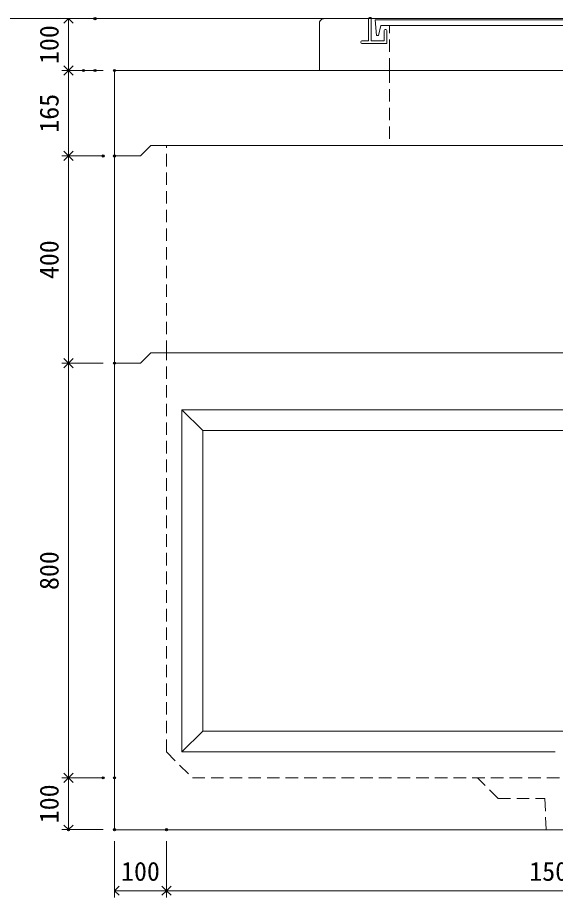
# Model space of a CAD drawing. Units: millimetres, scale not verified. Extents: x -6420 to 6420, y -2665 to 3035.
# Drawn here: x 2323 to 3361, y -1597 to 100 of the extents above; entities that cross this region are included whole.
import ezdxf
from ezdxf.enums import TextEntityAlignment as Align

# ---------------------------------------------------------------- set-up
doc = ezdxf.new("R2010")
doc.units = ezdxf.units.MM
doc.header["$LTSCALE"] = 20
doc.header["$PDMODE"] = 32
doc.header["$PDSIZE"] = 4
doc.linetypes.add('DASHED1', pattern=[1.8, 1.2, -0.6])
doc.layers.add('0-1_Defpoints', color=7, linetype='Continuous')
for name, color, linetype, lineweight in [('0-3_gaikei', 7, 'Continuous', 18), ('0-4_kakure', 7, 'DASHED1', 5), ('0-5_sunpou', 7, 'Continuous', 5), ('0-8_uchigawa', 6, 'Continuous', 18), ('0-A_futa', 3, 'Continuous', 18), ('0-B_GL', 4, 'Continuous', 18)]:
    doc.layers.add(name, color=color, linetype=linetype, lineweight=lineweight)
doc.styles.add('ＭＳ ゴシック', font='')
doc.styles.get('ＭＳ ゴシック').set_extended_font_data('MS Gothic')

# ---------------------------------------------------------------- blocks, each defined once
blk = doc.blocks.new('_Open90')
at = {"layer": '0-5_sunpou'}
blk.add_line((0, 0), (-1, 0), dxfattribs=at)
blk.add_lwpolyline([(-0.5, 0.5), (0, 0), (-0.5, -0.5)], dxfattribs=at)
blk = doc.blocks.new('D74')
at = {"layer": '0-1_Defpoints'}
for p in [(5033.38, 2590.17), (5004.21, 2425.17), (5071.24, 2425.17)]:
    blk.add_point(p, dxfattribs=at)
at = {"layer": '0-5_sunpou'}
for p, q in [((5011.38, 2590.17), (4991.21, 2590.17)), ((5004.21, 2572.17), (5004.21, 2443.17)), ((5049.24, 2425.17), (4991.21, 2425.17))]:
    blk.add_line(p, q, dxfattribs=at)
at = {"layer": '0-5_sunpou', "xscale": 18, "yscale": 18}
for p, rotation in [((5004.21, 2590.17), 90), ((5004.21, 2425.17), 270)]:
    blk.add_blockref('_Open90', p, dxfattribs=dict(at, rotation=rotation))
at = {"layer": '0-5_sunpou', "style": 'ＭＳ ゴシック'}
blk.add_text('165', height=36.66, rotation=90, dxfattribs=at).set_placement((4996.21, 2470.17), align=Align.BOTTOM_LEFT)
blk = doc.blocks.new('D75')
at = {"layer": '0-1_Defpoints'}
for p in [(5033.38, 2590.17), (5004.21, 2425.17), (5071.24, 2425.17)]:
    blk.add_point(p, dxfattribs=at)
at = {"layer": '0-5_sunpou'}
for p, q in [((5011.38, 2590.17), (4991.21, 2590.17)), ((5004.21, 2572.17), (5004.21, 2443.17)), ((5049.24, 2425.17), (4991.21, 2425.17))]:
    blk.add_line(p, q, dxfattribs=at)
at = {"layer": '0-5_sunpou', "xscale": 18, "yscale": 18}
for p, rotation in [((5004.21, 2590.17), 90), ((5004.21, 2425.17), 270)]:
    blk.add_blockref('_Open90', p, dxfattribs=dict(at, rotation=rotation))
at = {"layer": '0-5_sunpou', "style": 'ＭＳ ゴシック'}
blk.add_text('165', height=36.66, rotation=90, dxfattribs=at).set_placement((4996.21, 2470.17), align=Align.BOTTOM_LEFT)
blk = doc.blocks.new('D70')
at = {"layer": '0-1_Defpoints'}
for p in [(5093.24, 2425.17), (5004.21, 2025.17), (5093.24, 2025.17)]:
    blk.add_point(p, dxfattribs=at)
at = {"layer": '0-5_sunpou'}
for p, q in [((5071.24, 2425.17), (4991.21, 2425.17)), ((5004.21, 2407.17), (5004.21, 2043.17)), ((5071.24, 2025.17), (4991.21, 2025.17))]:
    blk.add_line(p, q, dxfattribs=at)
at = {"layer": '0-5_sunpou', "xscale": 18, "yscale": 18}
for p, rotation in [((5004.21, 2425.17), 90), ((5004.21, 2025.17), 270)]:
    blk.add_blockref('_Open90', p, dxfattribs=dict(at, rotation=rotation))
at = {"layer": '0-5_sunpou', "style": 'ＭＳ ゴシック'}
blk.add_text('400', height=36.66, rotation=90, dxfattribs=at).set_placement((4996.21, 2187.67), align=Align.BOTTOM_LEFT)
blk = doc.blocks.new('D60')
at = {"layer": '0-1_Defpoints'}
for p in [(5093.24, 2025.17), (5004.21, 1225.17), (5093.24, 1225.17)]:
    blk.add_point(p, dxfattribs=at)
at = {"layer": '0-5_sunpou'}
for p, q in [((5071.24, 2025.17), (4991.21, 2025.17)), ((5004.21, 2007.17), (5004.21, 1243.17)), ((5071.24, 1225.17), (4991.21, 1225.17))]:
    blk.add_line(p, q, dxfattribs=at)
at = {"layer": '0-5_sunpou', "xscale": 18, "yscale": 18}
for p, rotation in [((5004.21, 2025.17), 90), ((5004.21, 1225.17), 270)]:
    blk.add_blockref('_Open90', p, dxfattribs=dict(at, rotation=rotation))
at = {"layer": '0-5_sunpou', "style": 'ＭＳ ゴシック'}
blk.add_text('800', height=36.66, rotation=90, dxfattribs=at).set_placement((4996.21, 1587.67), align=Align.BOTTOM_LEFT)
blk = doc.blocks.new('D61')
at = {"layer": '0-1_Defpoints'}
for p in [(5071.24, 1225.17), (5004.21, 1125.17), (5093.24, 1125.17)]:
    blk.add_point(p, dxfattribs=at)
at = {"layer": '0-5_sunpou'}
for p, q in [((5049.24, 1225.17), (4991.21, 1225.17)), ((5004.21, 1207.17), (5004.21, 1143.17)), ((5071.24, 1125.17), (4991.21, 1125.17))]:
    blk.add_line(p, q, dxfattribs=at)
at = {"layer": '0-5_sunpou', "xscale": 18, "yscale": 18}
for p, rotation in [((5004.21, 1225.17), 90), ((5004.21, 1125.17), 270)]:
    blk.add_blockref('_Open90', p, dxfattribs=dict(at, rotation=rotation))
at = {"layer": '0-5_sunpou', "style": 'ＭＳ ゴシック'}
blk.add_text('100', height=36.66, rotation=90, dxfattribs=at).set_placement((4996.21, 1137.67), align=Align.BOTTOM_LEFT)
blk = doc.blocks.new('D62')
at = {"layer": '0-1_Defpoints'}
for p in [(5093.24, 1125.17), (5193.24, 1125.17), (5193.24, 1007.46)]:
    blk.add_point(p, dxfattribs=at)
at = {"layer": '0-5_sunpou'}
for p, q in [((5093.24, 1103.17), (5093.24, 994.46)), ((5193.24, 1103.17), (5193.24, 994.46)), ((5111.24, 1007.46), (5175.24, 1007.46))]:
    blk.add_line(p, q, dxfattribs=at)
at = {"layer": '0-5_sunpou', "xscale": 18, "yscale": 18, "rotation": 180}
blk.add_blockref('_Open90', (5093.24, 1007.46), dxfattribs=at)
at = {"layer": '0-5_sunpou', "xscale": 18, "yscale": 18}
blk.add_blockref('_Open90', (5193.24, 1007.46), dxfattribs=at)
at = {"layer": '0-5_sunpou', "style": 'ＭＳ ゴシック'}
blk.add_text('100', height=36.66, dxfattribs=at).set_placement((5105.74, 1015.46), align=Align.BOTTOM_LEFT)
blk = doc.blocks.new('D63')
at = {"layer": '0-1_Defpoints'}
for p in [(5193.24, 1125.17), (6693.24, 1125.17), (6693.24, 1007.46)]:
    blk.add_point(p, dxfattribs=at)
at = {"layer": '0-5_sunpou'}
for p, q in [((5193.24, 1103.17), (5193.24, 994.46)), ((6693.24, 1103.17), (6693.24, 994.46)), ((5211.24, 1007.46), (6675.24, 1007.46))]:
    blk.add_line(p, q, dxfattribs=at)
at = {"layer": '0-5_sunpou', "xscale": 18, "yscale": 18, "rotation": 180}
blk.add_blockref('_Open90', (5193.24, 1007.46), dxfattribs=at)
at = {"layer": '0-5_sunpou', "xscale": 18, "yscale": 18}
blk.add_blockref('_Open90', (6693.24, 1007.46), dxfattribs=at)
at = {"layer": '0-5_sunpou', "style": 'ＭＳ ゴシック'}
blk.add_text('1500', height=36.66, dxfattribs=at).set_placement((5893.24, 1015.46), align=Align.BOTTOM_LEFT)
blk = doc.blocks.new('D92')
at = {"layer": '0-1_Defpoints'}
for p in [(5055.38, 2690.17), (5004.21, 2590.17), (5055.38, 2590.17)]:
    blk.add_point(p, dxfattribs=at)
at = {"layer": '0-5_sunpou'}
for p, q in [((5033.38, 2690.17), (4991.21, 2690.17)), ((5004.21, 2672.17), (5004.21, 2608.17)), ((5033.38, 2590.17), (4991.21, 2590.17))]:
    blk.add_line(p, q, dxfattribs=at)
at = {"layer": '0-5_sunpou', "xscale": 18, "yscale": 18}
for p, rotation in [((5004.21, 2690.17), 90), ((5004.21, 2590.17), 270)]:
    blk.add_blockref('_Open90', p, dxfattribs=dict(at, rotation=rotation))
at = {"layer": '0-5_sunpou', "style": 'ＭＳ ゴシック'}
blk.add_text('100', height=36.66, rotation=90, dxfattribs=at).set_placement((4996.21, 2602.67), align=Align.BOTTOM_LEFT)
blk = doc.blocks.new('D93')
at = {"layer": '0-1_Defpoints'}
for p in [(5055.38, 2690.17), (5004.21, 2590.17), (5093.24, 2590.17)]:
    blk.add_point(p, dxfattribs=at)
at = {"layer": '0-5_sunpou'}
for p, q in [((5033.38, 2690.17), (4991.21, 2690.17)), ((5004.21, 2672.17), (5004.21, 2608.17)), ((5071.24, 2590.17), (4991.21, 2590.17))]:
    blk.add_line(p, q, dxfattribs=at)
at = {"layer": '0-5_sunpou', "xscale": 18, "yscale": 18}
for p, rotation in [((5004.21, 2690.17), 90), ((5004.21, 2590.17), 270)]:
    blk.add_blockref('_Open90', p, dxfattribs=dict(at, rotation=rotation))
at = {"layer": '0-5_sunpou', "style": 'ＭＳ ゴシック'}
blk.add_text('100', height=36.66, rotation=90, dxfattribs=at).set_placement((4996.21, 2602.67), align=Align.BOTTOM_LEFT)

msp = doc.modelspace()

# ---------------------------------------------------------------- linework, layer by layer
at = {"layer": '0-3_gaikei'}
for p, q in [((2905.49, -1.62), (2905.49, 88.38)), ((2915.49, 98.38), (3000.49, 98.38)), ((2510.49, -1.62), (2510.49, -566.62)), ((2510.49, -1.62), (4210.49, -1.62)), ((2510.49, -1.62), (4210.49, -1.62)), ((2510.49, -1.62), (4210.49, -1.62)), ((2510.49, -1.62), (4210.49, -1.62)), ((2510.49, -16.62), (2510.49, -1.62)), ((2580.49, -146.62), (2560.49, -166.62)), ((2580.49, -146.62), (2560.49, -166.62)), ((2580.49, -146.62), (2560.49, -166.62)), ((2580.49, -146.62), (2560.49, -166.62)), ((2580.49, -146.62), (2560.49, -166.62)), ((2580.49, -146.62), (2560.49, -166.62)), ((2580.49, -146.62), (2560.49, -166.62)), ((2580.49, -146.62), (2560.49, -166.62)), ((2580.49, -146.62), (2560.49, -166.62)), ((2580.49, -146.62), (2560.49, -166.62)), ((2580.49, -146.62), (2560.49, -166.62)), ((2580.49, -146.62), (2560.49, -166.62)), ((2580.49, -146.62), (2560.49, -166.62)), ((2580.49, -146.62), (2560.49, -166.62)), ((2580.49, -146.62), (4140.49, -146.62)), ((2580.49, -146.62), (4140.49, -146.62)), ((2580.49, -146.62), (4140.49, -146.62)), ((2580.49, -146.62), (4140.49, -146.62)), ((2580.49, -146.62), (4140.49, -146.62)), ((2580.49, -146.62), (4140.49, -146.62)), ((2580.49, -146.62), (4140.49, -146.62)), ((2580.49, -146.62), (4140.49, -146.62)), ((2580.49, -146.62), (4140.49, -146.62)), ((2580.49, -146.62), (4140.49, -146.62)), ((2580.49, -146.62), (4140.49, -146.62)), ((2580.49, -146.62), (4140.49, -146.62)), ((2580.49, -146.62), (4140.49, -146.62)), ((2580.49, -146.62), (4140.49, -146.62)), ((2510.49, -166.62), (2560.49, -166.62)), ((2510.49, -166.62), (2560.49, -166.62)), ((2510.49, -166.62), (2560.49, -166.62)), ((2510.49, -166.62), (2560.49, -166.62)), ((2510.49, -166.62), (2560.49, -166.62)), ((2510.49, -166.62), (2560.49, -166.62)), ((2510.49, -166.62), (2560.49, -166.62)), ((2510.49, -166.62), (2560.49, -166.62)), ((2510.49, -166.62), (2560.49, -166.62)), ((2510.49, -166.62), (2560.49, -166.62)), ((2510.49, -166.62), (2560.49, -166.62)), ((2510.49, -166.62), (2560.49, -166.62)), ((2510.49, -166.62), (2560.49, -166.62)), ((2510.49, -166.62), (2560.49, -166.62)), ((2580.49, -546.62), (2560.49, -566.62)), ((2580.49, -546.62), (2560.49, -566.62)), ((2580.49, -546.62), (2560.49, -566.62)), ((2580.49, -546.62), (2560.49, -566.62)), ((2580.49, -546.62), (2560.49, -566.62)), ((2580.49, -546.62), (2560.49, -566.62)), ((2580.49, -546.62), (2560.49, -566.62)), ((2580.49, -546.62), (2560.49, -566.62)), ((2580.49, -546.62), (2560.49, -566.62)), ((2580.49, -546.62), (2560.49, -566.62)), ((2580.49, -546.62), (2560.49, -566.62)), ((2580.49, -546.62), (2560.49, -566.62)), ((2580.49, -546.62), (2560.49, -566.62)), ((2580.49, -546.62), (2560.49, -566.62)), ((2580.49, -546.62), (2560.49, -566.62)), ((2580.49, -546.62), (2560.49, -566.62)), ((2580.49, -546.62), (2560.49, -566.62)), ((2580.49, -546.62), (2560.49, -566.62)), ((2580.49, -546.62), (2560.49, -566.62)), ((2580.49, -546.62), (2560.49, -566.62)), ((2580.49, -546.62), (2560.49, -566.62)), ((2580.49, -546.62), (2560.49, -566.62)), ((2580.49, -546.62), (2560.49, -566.62)), ((2580.49, -546.62), (2560.49, -566.62)), ((2580.49, -546.62), (2560.49, -566.62)), ((2580.49, -546.62), (2560.49, -566.62)), ((2580.49, -546.62), (2560.49, -566.62)), ((2580.49, -546.62), (2560.49, -566.62)), ((2580.49, -546.62), (2560.49, -566.62)), ((2580.49, -546.62), (2560.49, -566.62)), ((2580.49, -546.62), (2560.49, -566.62)), ((2580.49, -546.62), (2560.49, -566.62)), ((2580.49, -546.62), (2560.49, -566.62)), ((2580.49, -546.62), (2560.49, -566.62)), ((2580.49, -546.62), (2560.49, -566.62)), ((2580.49, -546.62), (2560.49, -566.62)), ((2580.49, -546.62), (4140.49, -546.62)), ((2580.49, -546.62), (4140.49, -546.62)), ((2580.49, -546.62), (4140.49, -546.62)), ((2580.49, -546.62), (4140.49, -546.62)), ((2580.49, -546.62), (4140.49, -546.62)), ((2580.49, -546.62), (4140.49, -546.62)), ((2580.49, -546.62), (4140.49, -546.62)), ((2580.49, -546.62), (4140.49, -546.62)), ((2580.49, -546.62), (4140.49, -546.62)), ((2580.49, -546.62), (4140.49, -546.62)), ((2580.49, -546.62), (4140.49, -546.62)), ((2580.49, -546.62), (4140.49, -546.62)), ((2580.49, -546.62), (4140.49, -546.62)), ((2580.49, -546.62), (4140.49, -546.62)), ((2580.49, -546.62), (4140.49, -546.62)), ((2580.49, -546.62), (4140.49, -546.62)), ((2580.49, -546.62), (4140.49, -546.62)), ((2580.49, -546.62), (4140.49, -546.62)), ((2580.49, -546.62), (4140.49, -546.62)), ((2580.49, -546.62), (4140.49, -546.62)), ((2580.49, -546.62), (4140.49, -546.62)), ((2580.49, -546.62), (4140.49, -546.62)), ((2580.49, -546.62), (4140.49, -546.62)), ((2580.49, -546.62), (4140.49, -546.62)), ((2580.49, -546.62), (4140.49, -546.62)), ((2580.49, -546.62), (4140.49, -546.62)), ((2580.49, -546.62), (4140.49, -546.62)), ((2580.49, -546.62), (4140.49, -546.62)), ((2580.49, -546.62), (4140.49, -546.62)), ((2580.49, -546.62), (4140.49, -546.62)), ((2580.49, -546.62), (4140.49, -546.62)), ((2580.49, -546.62), (4140.49, -546.62)), ((2580.49, -546.62), (4140.49, -546.62)), ((2580.49, -546.62), (4140.49, -546.62)), ((2580.49, -546.62), (4140.49, -546.62)), ((2580.49, -546.62), (4140.49, -546.62)), ((2510.49, -566.62), (2560.49, -566.62)), ((2510.49, -566.62), (2560.49, -566.62)), ((2510.49, -566.62), (2560.49, -566.62)), ((2510.49, -566.62), (2560.49, -566.62)), ((2510.49, -566.62), (2560.49, -566.62)), ((2510.49, -566.62), (2560.49, -566.62)), ((2510.49, -566.62), (2560.49, -566.62)), ((2510.49, -566.62), (2560.49, -566.62)), ((2510.49, -566.62), (2560.49, -566.62)), ((2510.49, -566.62), (2560.49, -566.62)), ((2510.49, -566.62), (2560.49, -566.62)), ((2510.49, -566.62), (2560.49, -566.62)), ((2510.49, -566.62), (2560.49, -566.62)), ((2510.49, -566.62), (2560.49, -566.62)), ((2510.49, -566.62), (2560.49, -566.62)), ((2510.49, -566.62), (2560.49, -566.62)), ((2510.49, -566.62), (2560.49, -566.62)), ((2510.49, -566.62), (2560.49, -566.62)), ((2510.49, -566.62), (2560.49, -566.62)), ((2510.49, -566.62), (2560.49, -566.62)), ((2510.49, -566.62), (2560.49, -566.62)), ((2510.49, -566.62), (2560.49, -566.62)), ((2510.49, -566.62), (2560.49, -566.62)), ((2510.49, -566.62), (2510.49, -1466.62)), ((2510.49, -566.62), (2560.49, -566.62)), ((2510.49, -566.62), (2560.49, -566.62)), ((2510.49, -566.62), (2560.49, -566.62)), ((2510.49, -566.62), (2560.49, -566.62)), ((2510.49, -566.62), (2560.49, -566.62)), ((2510.49, -566.62), (2560.49, -566.62)), ((2510.49, -566.62), (2560.49, -566.62)), ((2510.49, -566.62), (2560.49, -566.62)), ((2510.49, -566.62), (2560.49, -566.62)), ((2510.49, -566.62), (2560.49, -566.62)), ((2510.49, -566.62), (2560.49, -566.62)), ((2510.49, -566.62), (2560.49, -566.62)), ((2510.49, -566.62), (2560.49, -566.62)), ((2510.49, -1466.62), (4210.49, -1466.62))]:
    msp.add_line(p, q, dxfattribs=at)
msp.add_arc((2914.91, 88.96), 9.44, 86.47383, 183.52617, dxfattribs=at)
at = {"layer": '0-4_kakure'}
for p, q in [((3040.49, -1.62), (3040.49, 84.88)), ((3040.49, -1.62), (3040.49, -146.62)), ((2610.49, -546.62), (2610.49, -146.62)), ((2610.49, -1316.62), (2610.49, -546.62)), ((2610.49, -1316.62), (2660.49, -1366.62)), ((2660.49, -1366.62), (4060.49, -1366.62)), ((3250.49, -1406.62), (3210.49, -1366.62)), ((3250.49, -1406.62), (3340.49, -1406.62)), ((3340.49, -1406.62), (3342.99, -1466.62))]:
    msp.add_line(p, q, dxfattribs=at)
at = {"layer": '0-8_uchigawa'}
for p, q in [((2640.49, -656.62), (3360.49, -656.62)), ((2640.49, -656.62), (2640.49, -1316.62)), ((2680.49, -696.62), (2640.49, -656.62)), ((4080.49, -656.62), (3360.49, -656.62)), ((2680.49, -696.62), (2680.49, -1276.62)), ((2680.49, -696.62), (3360.49, -696.62)), ((2680.49, -696.62), (3360.49, -696.62)), ((4040.49, -696.62), (3360.49, -696.62)), ((2680.49, -1276.62), (2640.49, -1316.62)), ((2680.49, -1276.62), (3360.49, -1276.62)), ((2640.49, -1316.62), (3360.49, -1316.62))]:
    msp.add_line(p, q, dxfattribs=at)
msp.add_lwpolyline([(3360.49, -1276.62), (4040.49, -1276.62), (4080.49, -1316.62)], dxfattribs=at)
at = {"layer": '0-A_futa'}
for p, q in [((3000.49, 98.38), (3000.49, 55.38)), ((3002.49, 100.38), (3005.49, 100.38)), ((3005.49, 100.38), (3005.49, 55.38)), ((3013.3, 95.88), (3667.63, 95.88)), ((3013.3, 95.88), (3015.79, 65.88)), ((3023.82, 84.88), (3019.5, 65.88)), ((3023.82, 84.88), (3657.16, 84.88)), ((3030.49, 75.38), (3030.49, 55.38)), ((3032.49, 77.38), (3033.49, 77.38)), ((3035.49, 75.38), (3035.49, 50.38)), ((2985.49, 53.38), (2985.49, 52.38)), ((2987.49, 55.38), (3000.49, 55.38)), ((3005.49, 55.38), (3030.49, 55.38)), ((3015.79, 65.88), (3019.5, 65.88)), ((3035.49, 50.38), (2987.49, 50.38))]:
    msp.add_line(p, q, dxfattribs=at)
for centre, start, end in [((3002.49, 98.38), 90, 180), ((3032.49, 75.38), 90, 180), ((3033.49, 75.38), 0, 90), ((2987.49, 53.38), 90, 180), ((2987.49, 52.38), 180, 270)]:
    msp.add_arc(centre, 2, start, end, dxfattribs=at)
at = {"layer": '0-B_GL'}
msp.add_line((-1739.51, 98.38), (6420.49, 98.38), dxfattribs=at)

# ---------------------------------------------------------------- block references
at = {"layer": '0-5_sunpou'}
for name in ['D92', 'D93', 'D74', 'D75', 'D70', 'D60', 'D61', 'D62', 'D63']:
    msp.add_blockref(name, (-2582.75, -2591.78), dxfattribs=at)

doc.saveas('drawing.dxf')
